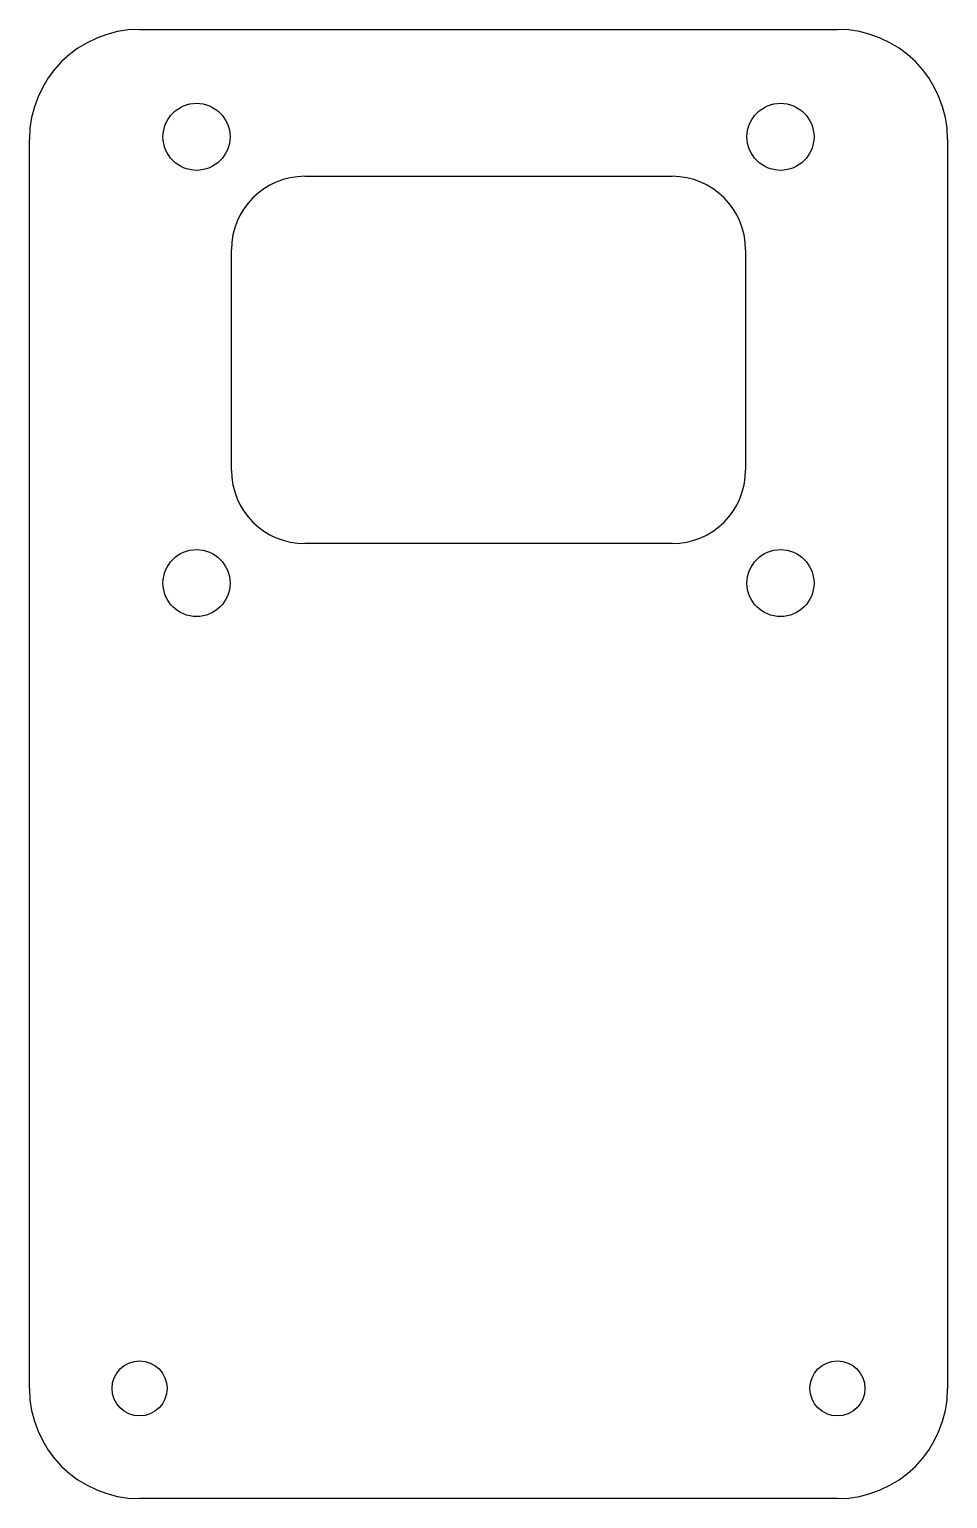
# Model space of a CAD drawing. Extents: x 70 to 120, y -140 to -60.
import ezdxf

# ---------------------------------------------------------------- set-up
doc = ezdxf.new("R2010")
doc.units = 0
doc.layers.add('BLACK', color=7, linetype='CONTINUOUS')

msp = doc.modelspace()

# ---------------------------------------------------------------- linework, layer by layer
at = {"layer": 'BLACK', "linetype": 'CONTINUOUS'}
for p, q in [((76, -60), (114, -60)), ((70, -134), (70, -66)), ((120, -66), (120, -134)), ((85, -68), (105, -68)), ((81, -84), (81, -72)), ((109, -72), (109, -84)), ((105, -88), (85, -88)), ((114, -140), (76, -140))]:
    msp.add_line(p, q, dxfattribs=at)
at = {"layer": 'BLACK'}
for centre, radius in [((79.1, -65.85), 1.825), ((110.9, -65.85), 1.825), ((79.1, -90.15), 1.825), ((110.9, -90.15), 1.825), ((76, -134), 1.5), ((114, -134), 1.5)]:
    msp.add_circle(centre, radius, dxfattribs=at)
for centre, radius, start, end in [((76, -66), 6, 90, 180), ((114, -66), 6, 0, 90), ((85, -72), 4, 90, 180), ((105, -72), 4, 0, 90), ((85, -84), 4, -180, -90), ((105, -84), 4, -90, 0), ((76, -134), 6, -180, -90), ((114, -134), 6, -90, 0)]:
    msp.add_arc(centre, radius, start, end, dxfattribs=at)

doc.saveas('drawing.dxf')
